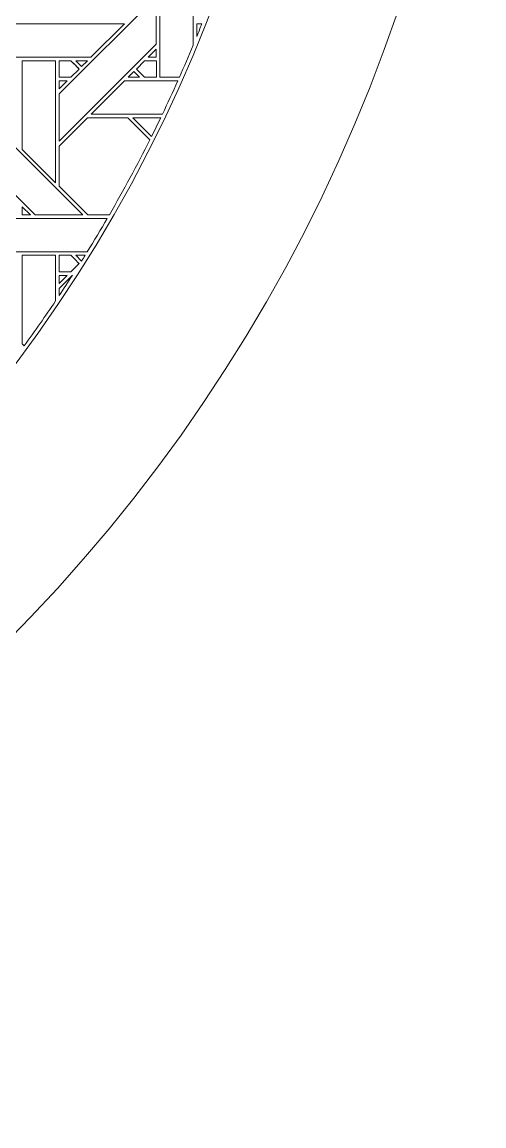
# Model space of a CAD drawing. Header units: inches. Extents: x 4.4 to 20.4, y 1.1 to 17.1.
# Drawn here: x 18.13 to 20.38, y 1.09 to 6.48 of the extents above; entities that cross this region are included whole.
import ezdxf

# ---------------------------------------------------------------- set-up
doc = ezdxf.new("R2010")
doc.units = ezdxf.units.IN
doc.header["$MEASUREMENT"] = 0
doc.layers.add('Design', color=7, linetype='Continuous', lineweight=0)

msp = doc.modelspace()

# ---------------------------------------------------------------- linework, layer by layer
at = {"layer": 'Design'}
for points, knots in [([(12.3829, 17.0948), (7.9646, 17.0948), (4.3829, 13.513), (4.3829, 9.0948), (4.3829, 4.6765), (7.9646, 1.0948), (12.3829, 1.0948), (16.8011, 1.0948), (20.3829, 4.6765), (20.3829, 9.0948), (20.3829, 13.513), (16.8011, 17.0948), (12.3829, 17.0948)], [0, 0, 0, 0, 1, 1, 1, 2, 2, 2, 3, 3, 3, 4, 4, 4, 4]), ([(12.3829, 16.2388), (8.4373, 16.2388), (5.2388, 13.0403), (5.2388, 9.0948), (5.2388, 5.1492), (8.4373, 1.9507), (12.3829, 1.9507), (16.3284, 1.9507), (19.5269, 5.1492), (19.5269, 9.0948), (19.5269, 13.0403), (16.3284, 16.2388), (12.3829, 16.2388)], [0, 0, 0, 0, 1, 1, 1, 2, 2, 2, 3, 3, 3, 4, 4, 4, 4]), ([(18.8988, 6.2082), (18.8988, 6.2082), (18.8036, 6.2082), (18.8036, 6.2082), (18.8036, 6.2082), (18.8036, 6.8041), (18.8036, 6.8041), (18.8036, 6.8041), (18.9663, 6.6419), (18.9663, 6.6419), (18.9663, 6.6419), (18.9663, 6.3656), (18.9663, 6.3656), (18.9444, 6.3128), (18.9219, 6.2604), (18.8988, 6.2082)], [0, 0, 0, 0, 1, 1, 1, 2, 2, 2, 3, 3, 3, 4, 4, 4, 5, 5, 5, 5]), ([(18.3128, 5.8968), (18.3128, 5.8968), (18.3128, 6.1269), (18.3128, 6.1269), (18.3128, 6.1269), (18.7864, 6.6005), (18.7864, 6.6005), (18.7864, 6.6005), (18.7864, 6.3705), (18.7864, 6.3705), (18.7864, 6.3705), (18.3128, 5.8968), (18.3128, 5.8968)], [0, 0, 0, 0, 1, 1, 1, 2, 2, 2, 3, 3, 3, 4, 4, 4, 4]), ([(18.0349, 6.3063), (18.0349, 6.3063), (18.0349, 6.469), (18.0349, 6.469), (18.0349, 6.469), (18.6306, 6.469), (18.6306, 6.469), (18.6306, 6.469), (18.4679, 6.3063), (18.4679, 6.3063), (18.4679, 6.3063), (18.0349, 6.3063), (18.0349, 6.3063)], [0, 0, 0, 0, 1, 1, 1, 2, 2, 2, 3, 3, 3, 4, 4, 4, 4]), ([(19.0083, 6.469), (19.0002, 6.4484), (18.992, 6.4279), (18.9836, 6.4075), (18.9836, 6.4075), (18.9836, 6.469), (18.9836, 6.469), (18.9836, 6.469), (19.0083, 6.469), (19.0083, 6.469)], [0, 0, 0, 0, 1, 1, 1, 2, 2, 2, 3, 3, 3, 3]), ([(18.7864, 6.3461), (18.7864, 6.3461), (18.7864, 6.3063), (18.7864, 6.3063), (18.7864, 6.3063), (18.7467, 6.3063), (18.7467, 6.3063), (18.7467, 6.3063), (18.7864, 6.3461), (18.7864, 6.3461)], [0, 0, 0, 0, 1, 1, 1, 2, 2, 2, 3, 3, 3, 3]), ([(18.2956, 5.6939), (18.2956, 5.6939), (18.1327, 5.8568), (18.1327, 5.8568), (18.1327, 5.8568), (18.1327, 6.289), (18.1327, 6.289), (18.1327, 6.289), (18.2956, 6.289), (18.2956, 6.289), (18.2956, 6.289), (18.2956, 5.6939), (18.2956, 5.6939)], [0, 0, 0, 0, 1, 1, 1, 2, 2, 2, 3, 3, 3, 4, 4, 4, 4]), ([(18.3128, 6.289), (18.3128, 6.289), (18.3699, 6.289), (18.3699, 6.289), (18.375, 6.2839), (18.4058, 6.2531), (18.4102, 6.2486), (18.4102, 6.2486), (18.3698, 6.2082), (18.3698, 6.2082), (18.3698, 6.2082), (18.3128, 6.2082), (18.3128, 6.2082), (18.3128, 6.2082), (18.3128, 6.289), (18.3128, 6.289)], [0, 0, 0, 0, 1, 1, 1, 2, 2, 2, 3, 3, 3, 4, 4, 4, 5, 5, 5, 5]), ([(18.3128, 6.2082), (18.3128, 6.2082), (18.3128, 6.289), (18.3128, 6.289), (18.3128, 6.289), (18.3699, 6.289), (18.3699, 6.289), (18.3754, 6.2834), (18.4102, 6.2486), (18.4102, 6.2486), (18.4102, 6.2486), (18.3698, 6.2082), (18.3698, 6.2082), (18.3698, 6.2082), (18.3128, 6.2082), (18.3128, 6.2082)], [0, 0, 0, 0, 1, 1, 1, 2, 2, 2, 3, 3, 3, 4, 4, 4, 5, 5, 5, 5]), ([(18.3942, 6.289), (18.3942, 6.289), (18.4507, 6.289), (18.4507, 6.289), (18.4507, 6.289), (18.4224, 6.2608), (18.4224, 6.2608), (18.4224, 6.2608), (18.3942, 6.289), (18.3942, 6.289)], [0, 0, 0, 0, 1, 1, 1, 2, 2, 2, 3, 3, 3, 3]), ([(18.7294, 6.289), (18.7294, 6.289), (18.7865, 6.289), (18.7865, 6.289), (18.7865, 6.289), (18.7865, 6.2082), (18.7865, 6.2082), (18.7865, 6.2082), (18.7294, 6.2082), (18.7294, 6.2082), (18.7294, 6.2082), (18.689, 6.2486), (18.689, 6.2486), (18.689, 6.2486), (18.7294, 6.289), (18.7294, 6.289)], [0, 0, 0, 0, 1, 1, 1, 2, 2, 2, 3, 3, 3, 4, 4, 4, 5, 5, 5, 5]), ([(18.689, 6.2486), (18.689, 6.2486), (18.7294, 6.289), (18.7294, 6.289), (18.7294, 6.289), (18.7865, 6.289), (18.7865, 6.289), (18.7865, 6.289), (18.7865, 6.2082), (18.7865, 6.2082), (18.7865, 6.2082), (18.7294, 6.2082), (18.7294, 6.2082), (18.7294, 6.2082), (18.689, 6.2486), (18.689, 6.2486)], [0, 0, 0, 0, 1, 1, 1, 2, 2, 2, 3, 3, 3, 4, 4, 4, 5, 5, 5, 5]), ([(18.3526, 6.1911), (18.3526, 6.1911), (18.3128, 6.1513), (18.3128, 6.1513), (18.3128, 6.1513), (18.3128, 6.1911), (18.3128, 6.1911), (18.3128, 6.1911), (18.3526, 6.1911), (18.3526, 6.1911)], [0, 0, 0, 0, 1, 1, 1, 2, 2, 2, 3, 3, 3, 3]), ([(18.4686, 6.0283), (18.4686, 6.0283), (18.6314, 6.1911), (18.6314, 6.1911), (18.6314, 6.1911), (18.8911, 6.1911), (18.8911, 6.1911), (18.8667, 6.1365), (18.8417, 6.0822), (18.8159, 6.0283), (18.8159, 6.0283), (18.4686, 6.0283), (18.4686, 6.0283)], [0, 0, 0, 0, 1, 1, 1, 2, 2, 2, 3, 3, 3, 4, 4, 4, 4]), ([(18.6768, 6.2365), (18.6768, 6.2365), (18.7051, 6.2082), (18.7051, 6.2082), (18.7051, 6.2082), (18.6486, 6.2082), (18.6486, 6.2082), (18.6486, 6.2082), (18.6768, 6.2365), (18.6768, 6.2365)], [0, 0, 0, 0, 1, 1, 1, 2, 2, 2, 3, 3, 3, 3]), ([(17.7232, 6.0112), (17.7232, 6.0112), (17.9541, 6.0112), (17.9541, 6.0112), (17.9541, 6.0112), (18.4278, 5.5375), (18.4278, 5.5375), (18.4278, 5.5375), (18.1967, 5.5375), (18.1967, 5.5375), (18.1967, 5.5375), (17.7232, 6.0112), (17.7232, 6.0112)], [0, 0, 0, 0, 1, 1, 1, 2, 2, 2, 3, 3, 3, 4, 4, 4, 4]), ([(18.452, 5.5375), (18.452, 5.5375), (18.3128, 5.6767), (18.3128, 5.6767), (18.3128, 5.6767), (18.3128, 5.8724), (18.3128, 5.8724), (18.3128, 5.8724), (18.4515, 6.0111), (18.4515, 6.0111), (18.4515, 6.0111), (18.6477, 6.0111), (18.6477, 6.0111), (18.6477, 6.0111), (18.755, 5.9038), (18.755, 5.9038), (18.6927, 5.7796), (18.6269, 5.6574), (18.5576, 5.5375), (18.5576, 5.5375), (18.452, 5.5375), (18.452, 5.5375)], [0, 0, 0, 0, 1, 1, 1, 2, 2, 2, 3, 3, 3, 4, 4, 4, 5, 5, 5, 6, 6, 6, 7, 7, 7, 7]), ([(18.5576, 5.5375), (18.5576, 5.5375), (18.452, 5.5375), (18.452, 5.5375), (18.452, 5.5375), (18.3128, 5.6767), (18.3128, 5.6767), (18.3128, 5.6767), (18.3128, 5.8724), (18.3128, 5.8724), (18.3128, 5.8724), (18.4515, 6.0111), (18.4515, 6.0111), (18.4515, 6.0111), (18.6477, 6.0111), (18.6477, 6.0111), (18.6477, 6.0111), (18.755, 5.9038), (18.755, 5.9038), (18.6927, 5.7796), (18.6269, 5.6574), (18.5576, 5.5375)], [0, 0, 0, 0, 1, 1, 1, 2, 2, 2, 3, 3, 3, 4, 4, 4, 5, 5, 5, 6, 6, 6, 7, 7, 7, 7]), ([(18.6719, 6.0112), (18.6719, 6.0112), (18.8078, 6.0112), (18.8078, 6.0112), (18.7931, 5.9806), (18.7782, 5.9502), (18.7631, 5.9199), (18.7631, 5.9199), (18.6719, 6.0112), (18.6719, 6.0112)], [0, 0, 0, 0, 1, 1, 1, 2, 2, 2, 3, 3, 3, 3]), ([(18.1725, 5.5375), (18.1725, 5.5375), (18.1328, 5.5375), (18.1328, 5.5375), (18.1328, 5.5375), (18.1328, 5.5773), (18.1328, 5.5773), (18.1328, 5.5773), (18.1725, 5.5375), (18.1725, 5.5375)], [0, 0, 0, 0, 1, 1, 1, 2, 2, 2, 3, 3, 3, 3]), ([(18.0349, 5.3576), (18.0349, 5.3576), (18.0349, 5.5203), (18.0349, 5.5203), (18.0349, 5.5203), (18.5475, 5.5203), (18.5475, 5.5203), (18.5158, 5.4656), (18.4833, 5.4113), (18.4501, 5.3576), (18.4501, 5.3576), (18.0349, 5.3576), (18.0349, 5.3576)], [0, 0, 0, 0, 1, 1, 1, 2, 2, 2, 3, 3, 3, 4, 4, 4, 4]), ([(18.1419, 4.8989), (18.1419, 4.8989), (18.1327, 4.9081), (18.1327, 4.9081), (18.1327, 4.9081), (18.1327, 5.3403), (18.1327, 5.3403), (18.1327, 5.3403), (18.2956, 5.3403), (18.2956, 5.3403), (18.2956, 5.3403), (18.2956, 5.118), (18.2956, 5.118), (18.2457, 5.044), (18.1945, 4.9709), (18.1419, 4.8989)], [0, 0, 0, 0, 1, 1, 1, 2, 2, 2, 3, 3, 3, 4, 4, 4, 5, 5, 5, 5]), ([(18.3128, 5.3403), (18.3128, 5.3403), (18.3699, 5.3403), (18.3699, 5.3403), (18.375, 5.3351), (18.4058, 5.3043), (18.4102, 5.2999), (18.4102, 5.2999), (18.3698, 5.2595), (18.3698, 5.2595), (18.3698, 5.2595), (18.3128, 5.2595), (18.3128, 5.2595), (18.3128, 5.2595), (18.3128, 5.3403), (18.3128, 5.3403)], [0, 0, 0, 0, 1, 1, 1, 2, 2, 2, 3, 3, 3, 4, 4, 4, 5, 5, 5, 5]), ([(18.3128, 5.2595), (18.3128, 5.2595), (18.3128, 5.3403), (18.3128, 5.3403), (18.3128, 5.3403), (18.3699, 5.3403), (18.3699, 5.3403), (18.3752, 5.335), (18.406, 5.3041), (18.4102, 5.2999), (18.4102, 5.2999), (18.3698, 5.2595), (18.3698, 5.2595), (18.3698, 5.2595), (18.3128, 5.2595), (18.3128, 5.2595)], [0, 0, 0, 0, 1, 1, 1, 2, 2, 2, 3, 3, 3, 4, 4, 4, 5, 5, 5, 5]), ([(18.3942, 5.3403), (18.3942, 5.3403), (18.4394, 5.3403), (18.4394, 5.3403), (18.4337, 5.331), (18.4279, 5.3217), (18.422, 5.3124), (18.422, 5.3124), (18.3942, 5.3403), (18.3942, 5.3403)], [0, 0, 0, 0, 1, 1, 1, 2, 2, 2, 3, 3, 3, 3]), ([(18.3128, 5.1782), (18.3128, 5.1782), (18.3785, 5.244), (18.3785, 5.244), (18.3569, 5.2103), (18.3349, 5.1769), (18.3128, 5.1437), (18.3128, 5.1437), (18.3128, 5.1782), (18.3128, 5.1782)], [0, 0, 0, 0, 1, 1, 1, 2, 2, 2, 3, 3, 3, 3]), ([(18.3526, 5.2424), (18.3526, 5.2424), (18.3128, 5.2025), (18.3128, 5.2025), (18.3128, 5.2025), (18.3128, 5.2424), (18.3128, 5.2424), (18.3128, 5.2424), (18.3526, 5.2424), (18.3526, 5.2424)], [0, 0, 0, 0, 1, 1, 1, 2, 2, 2, 3, 3, 3, 3])]:
    msp.add_open_spline(points, degree=3, knots=knots, dxfattribs=at)

doc.saveas('drawing.dxf')
